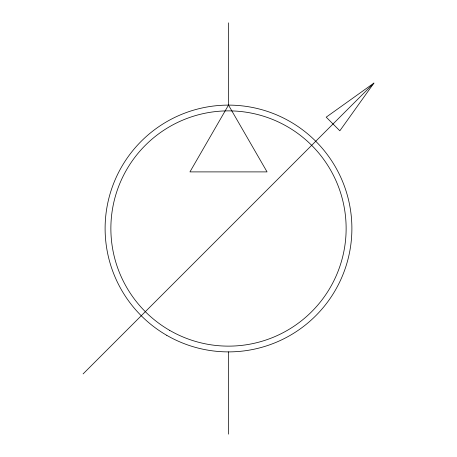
<?xml version="1.0" encoding="UTF-8"?>
<svg xmlns="http://www.w3.org/2000/svg" width="457" height="457" viewBox="0 0 457 457"><rect width="100%" height="100%" fill="white"/><g stroke="black" fill="none" stroke-linecap="round" stroke-linejoin="round"><path stroke-width="0.69" d="M228.5 105.11L189.941 171.895L267.059 171.895L228.5 105.11L228.5 22.85M373.917 83.083L339.837 130.799L326.201 117.163L373.917 83.083L83.083 373.917M228.5 351.89L228.5 434.15M166.805 335.358A123.39 123.39 0 0 0 351.89 228.5A123.39 123.39 0 0 0 166.805 121.642A123.39 123.39 0 0 0 166.805 335.358M169.684 330.371A117.632 117.632 0 0 0 346.132 228.5A117.632 117.632 0 0 0 169.684 126.629A117.632 117.632 0 0 0 169.684 330.371"/></g></svg>
